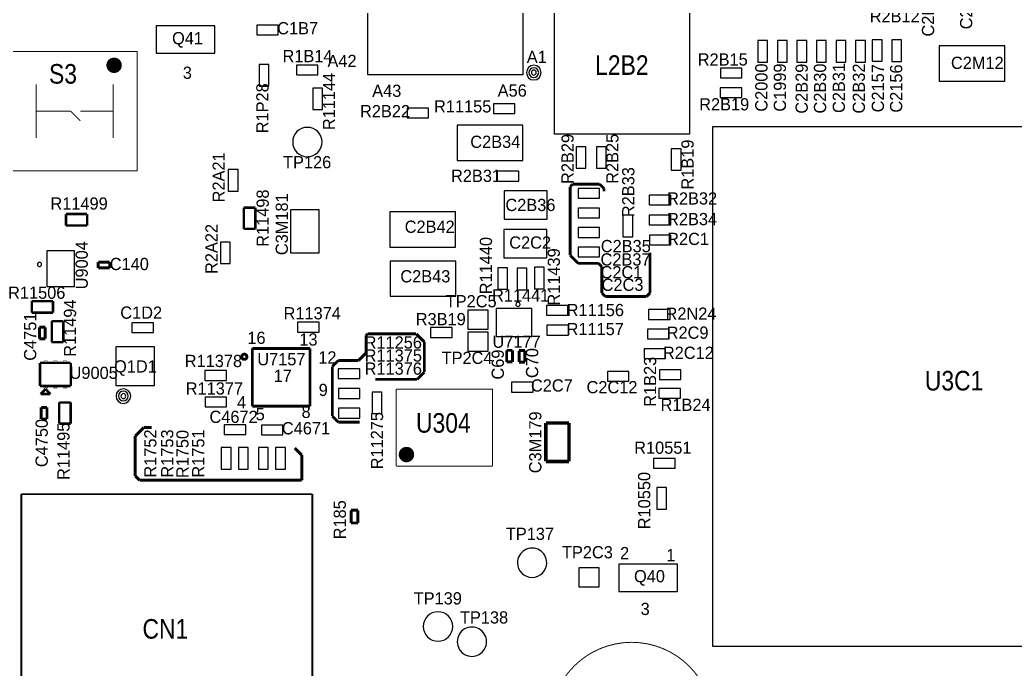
# Model space of a CAD drawing. Extents: x -47 to 97, y -39 to 102.
# Drawn here: x 1.2 to 52.9, y 25 to 58.7 of the extents above; entities that cross this region are included whole.
import ezdxf
from ezdxf.enums import TextEntityAlignment as Align

# ---------------------------------------------------------------- set-up
doc = ezdxf.new("R2010")
doc.units = 0
doc.layers.add('PG_ASSEMBLY_TOP', color=111, linetype='CONTINUOUS')
doc.layers.add('RD_ASSEMBLY_TOP', color=142, linetype='CONTINUOUS')

msp = doc.modelspace()

# ---------------------------------------------------------------- linework, layer by layer
at = {"layer": 'PG_ASSEMBLY_TOP'}
for points in [[(19.250101, 55.836693), (19.250101, 63.886512)], [(27.299793, 63.886512), (27.299793, 55.836693)], [(28.939211, 52.749602), (28.939211, 59.760002)], [(35.949611, 59.760002), (35.949611, 52.749602)], [(14.600326, 58.415733), (13.482726, 58.415733)], [(13.482726, 58.415733), (13.482726, 57.907733)], [(14.600326, 57.907733), (14.600326, 58.415733)], [(11.302111, 58.379106), (8.254111, 58.379106)], [(8.254111, 58.379106), (8.254111, 56.956706)], [(11.302111, 56.956706), (11.302111, 58.379106)], [(13.482726, 57.907733), (14.600326, 57.907733)], [(40.011706, 57.614591), (39.503706, 57.614591)], [(39.503706, 57.614591), (39.503706, 56.496991)], [(40.011706, 56.496991), (40.011706, 57.614591)], [(41.027706, 57.614591), (40.519706, 57.614591)], [(40.519706, 57.614591), (40.519706, 56.496991)], [(41.027706, 56.496991), (41.027706, 57.614591)], [(42.043706, 57.614591), (41.535706, 57.614591)], [(41.535706, 57.614591), (41.535706, 56.496991)], [(42.043706, 56.496991), (42.043706, 57.614591)], [(43.059706, 57.614591), (42.551706, 57.614591)], [(42.551706, 57.614591), (42.551706, 56.496991)], [(43.059706, 56.496991), (43.059706, 57.614591)], [(44.075706, 57.614591), (43.567706, 57.614591)], [(43.567706, 57.614591), (43.567706, 56.496991)], [(44.075706, 56.496991), (44.075706, 57.614591)], [(45.091706, 57.614591), (44.583706, 57.614591)], [(44.583706, 57.614591), (44.583706, 56.496991)], [(45.091706, 56.496991), (45.091706, 57.614591)], [(45.95561, 57.657797), (45.44761, 57.657797)], [(45.44761, 57.657797), (45.44761, 56.540197)], [(45.95561, 56.540197), (45.95561, 57.657797)], [(46.97161, 57.64469), (46.46361, 57.64469)], [(46.46361, 57.64469), (46.46361, 56.52709)], [(46.97161, 56.52709), (46.97161, 57.64469)], [(8.254111, 56.956706), (11.302111, 56.956706)], [(52.326438, 57.331356), (48.922838, 57.331356)], [(48.922838, 57.331356), (48.922838, 55.502556)], [(52.326438, 55.502556), (52.326438, 57.331356)], [(14.114882, 56.366562), (13.606882, 56.366562)], [(13.606882, 56.366562), (13.606882, 55.248962)], [(14.114882, 55.248962), (14.114882, 56.366562)], [(15.545613, 56.342788), (15.545613, 55.834788)], [(16.663213, 56.342788), (15.545613, 56.342788)], [(16.663213, 55.834788), (16.663213, 56.342788)], [(39.503706, 56.496991), (40.011706, 56.496991)], [(40.519706, 56.496991), (41.027706, 56.496991)], [(41.535706, 56.496991), (42.043706, 56.496991)], [(42.551706, 56.496991), (43.059706, 56.496991)], [(43.567706, 56.496991), (44.075706, 56.496991)], [(44.583706, 56.496991), (45.091706, 56.496991)], [(45.44761, 56.540197), (45.95561, 56.540197)], [(46.46361, 56.52709), (46.97161, 56.52709)], [(15.545613, 55.834788), (16.663213, 55.834788)], [(27.299793, 55.836693), (19.250101, 55.836693)], [(38.676783, 56.178399), (37.559183, 56.178399)], [(37.559183, 56.178399), (37.559183, 55.670399)], [(38.676783, 55.670399), (38.676783, 56.178399)], [(37.559183, 55.670399), (38.676783, 55.670399)], [(48.922838, 55.502556), (52.326438, 55.502556)], [(13.606882, 55.248962), (14.114882, 55.248962)], [(16.903294, 55.148074), (16.395294, 55.148074)], [(16.395294, 55.148074), (16.395294, 54.030474)], [(16.903294, 54.030474), (16.903294, 55.148074)], [(38.66642, 55.159656), (37.54882, 55.159656)], [(37.54882, 55.159656), (37.54882, 54.651656)], [(38.66642, 54.651656), (38.66642, 55.159656)], [(25.772466, 54.327044), (25.772466, 53.819044)], [(26.890066, 54.327044), (25.772466, 54.327044)], [(26.890066, 53.819044), (26.890066, 54.327044)], [(37.54882, 54.651656), (38.66642, 54.651656)], [(16.395294, 54.030474), (16.903294, 54.030474)], [(22.406051, 54.107893), (21.288451, 54.107893)], [(21.288451, 54.107893), (21.288451, 53.599893)], [(22.406051, 53.599893), (22.406051, 54.107893)], [(25.772466, 53.819044), (26.890066, 53.819044)], [(21.288451, 53.599893), (22.406051, 53.599893)], [(27.293011, 53.214118), (23.889411, 53.214118)], [(23.889411, 53.214118), (23.889411, 51.385318)], [(27.293011, 51.385318), (27.293011, 53.214118)], [(35.949611, 52.749602), (28.939211, 52.749602)], [(37.174094, 26.142391), (37.174094, 53.142388)], [(37.174094, 53.142388), (62.173993, 53.142388)], [(30.580787, 52.099261), (30.072787, 52.099261)], [(30.072787, 52.099261), (30.072787, 50.981661)], [(30.580787, 50.981661), (30.580787, 52.099261)], [(31.632449, 52.099261), (31.124449, 52.099261)], [(31.124449, 52.099261), (31.124449, 50.981661)], [(31.632449, 50.981661), (31.632449, 52.099261)], [(35.518954, 51.998169), (35.010954, 51.998169)], [(35.010954, 51.998169), (35.010954, 50.880569)], [(35.518954, 50.880569), (35.518954, 51.998169)], [(23.889411, 51.385318), (27.293011, 51.385318)], [(12.515393, 50.916535), (12.007393, 50.916535)], [(12.007393, 50.916535), (12.007393, 49.798935)], [(12.515393, 49.798935), (12.515393, 50.916535)], [(27.090522, 50.823266), (25.972922, 50.823266)], [(25.972922, 50.823266), (25.972922, 50.315266)], [(27.090522, 50.315266), (27.090522, 50.823266)], [(30.072787, 50.981661), (30.580787, 50.981661)], [(31.124449, 50.981661), (31.632449, 50.981661)], [(35.010954, 50.880569), (35.518954, 50.880569)], [(25.972922, 50.315266), (27.090522, 50.315266)], [(12.007393, 49.798935), (12.515393, 49.798935)], [(28.567583, 49.806555), (26.332383, 49.806555)], [(26.332383, 49.806555), (26.332383, 48.333355)], [(28.567583, 48.333355), (28.567583, 49.806555)], [(31.288711, 49.930202), (30.171111, 49.930202)], [(30.171111, 49.930202), (30.171111, 49.422202)], [(31.288711, 49.422202), (31.288711, 49.930202)], [(30.171111, 49.422202), (31.288711, 49.422202)], [(33.869071, 49.58781), (33.869071, 49.07981)], [(34.986671, 49.58781), (33.869071, 49.58781)], [(34.986671, 49.07981), (34.986671, 49.58781)], [(15.245588, 48.817073), (15.245588, 46.581873)], [(16.718788, 48.817073), (15.245588, 48.817073)], [(16.718788, 46.581873), (16.718788, 48.817073)], [(23.806201, 48.711409), (20.402601, 48.711409)], [(20.402601, 48.711409), (20.402601, 46.882609)], [(23.806201, 46.882609), (23.806201, 48.711409)], [(31.288711, 48.914202), (30.171111, 48.914202)], [(30.171111, 48.914202), (30.171111, 48.406202)], [(31.288711, 48.406202), (31.288711, 48.914202)], [(33.869071, 49.07981), (34.986671, 49.07981)], [(26.332383, 48.333355), (28.567583, 48.333355)], [(30.171111, 48.406202), (31.288711, 48.406202)], [(33.007808, 48.542143), (32.499808, 48.542143)], [(32.499808, 48.542143), (32.499808, 47.424543)], [(33.007808, 47.424543), (33.007808, 48.542143)], [(33.869173, 48.546207), (33.869173, 48.038207)], [(34.986773, 48.546207), (33.869173, 48.546207)], [(34.986773, 48.038207), (34.986773, 48.546207)], [(28.550311, 47.797618), (26.315111, 47.797618)], [(26.315111, 47.797618), (26.315111, 46.324418)], [(28.550311, 46.324418), (28.550311, 47.797618)], [(31.288711, 47.898202), (30.171111, 47.898202)], [(30.171111, 47.898202), (30.171111, 47.390202)], [(31.288711, 47.390202), (31.288711, 47.898202)], [(33.869173, 48.038207), (34.986773, 48.038207)], [(12.107672, 47.148902), (11.599672, 47.148902)], [(11.599672, 47.148902), (11.599672, 46.031302)], [(12.107672, 46.031302), (12.107672, 47.148902)], [(30.171111, 47.390202), (31.288711, 47.390202)], [(32.499808, 47.424543), (33.007808, 47.424543)], [(33.872627, 47.508058), (33.872627, 47.000058)], [(34.990227, 47.508058), (33.872627, 47.508058)], [(34.990227, 47.000058), (34.990227, 47.508058)], [(4.028821, 46.691931), (2.578837, 46.691931)], [(2.578837, 46.691931), (2.578837, 44.841947)], [(4.028821, 44.841947), (4.028821, 46.691931)], [(15.245588, 46.581873), (16.718788, 46.581873)], [(20.402601, 46.882609), (23.806201, 46.882609)], [(31.288711, 46.882202), (30.171111, 46.882202)], [(30.171111, 46.882202), (30.171111, 46.374202)], [(31.288711, 46.374202), (31.288711, 46.882202)], [(33.872627, 47.000058), (34.990227, 47.000058)], [(11.599672, 46.031302), (12.107672, 46.031302)], [(23.823574, 46.165618), (20.419974, 46.165618)], [(20.419974, 46.165618), (20.419974, 44.336818)], [(23.823574, 44.336818), (23.823574, 46.165618)], [(26.315111, 46.324418), (28.550311, 46.324418)], [(30.171111, 46.374202), (31.288711, 46.374202)], [(26.512215, 45.816114), (26.004215, 45.816114)], [(26.004215, 45.816114), (26.004215, 44.698514)], [(26.512215, 44.698514), (26.512215, 45.816114)], [(27.510537, 45.790612), (27.002537, 45.790612)], [(27.002537, 45.790612), (27.002537, 44.673012)], [(27.510537, 44.673012), (27.510537, 45.790612)], [(28.413761, 45.845476), (27.905761, 45.845476)], [(27.905761, 45.845476), (27.905761, 44.727876)], [(28.413761, 44.727876), (28.413761, 45.845476)], [(2.578837, 44.841947), (4.028821, 44.841947)], [(26.004215, 44.698514), (26.512215, 44.698514)], [(27.002537, 44.673012), (27.510537, 44.673012)], [(27.905761, 44.727876), (28.413761, 44.727876)], [(20.419974, 44.336818), (23.823574, 44.336818)], [(24.459794, 43.628462), (25.475794, 43.628462)], [(24.459794, 42.612462), (24.459794, 43.628462)], [(25.475794, 43.628462), (25.475794, 42.612462)], [(25.911937, 43.693969), (25.911937, 42.243985)], [(27.761921, 43.693969), (25.911937, 43.693969)], [(27.761921, 42.243985), (27.761921, 43.693969)], [(29.645661, 43.857266), (28.528061, 43.857266)], [(28.528061, 43.857266), (28.528061, 43.349266)], [(29.645661, 43.349266), (29.645661, 43.857266)], [(33.826196, 43.64228), (33.826196, 43.13428)], [(34.943796, 43.64228), (33.826196, 43.64228)], [(34.943796, 43.13428), (34.943796, 43.64228)], [(8.123098, 42.961306), (7.005498, 42.961306)], [(7.005498, 42.961306), (7.005498, 42.453306)], [(8.123098, 42.453306), (8.123098, 42.961306)], [(15.606878, 42.985639), (15.606878, 42.477639)], [(16.724478, 42.985639), (15.606878, 42.985639)], [(16.724478, 42.477639), (16.724478, 42.985639)], [(28.528061, 43.349266), (29.645661, 43.349266)], [(33.826196, 43.13428), (34.943796, 43.13428)], [(7.005498, 42.453306), (8.123098, 42.453306)], [(15.606878, 42.477639), (16.724478, 42.477639)], [(22.506305, 42.706392), (22.506305, 42.198392)], [(23.623905, 42.706392), (22.506305, 42.706392)], [(23.623905, 42.198392), (23.623905, 42.706392)], [(25.475794, 42.612462), (24.459794, 42.612462)], [(24.459794, 42.479976), (25.475794, 42.479976)], [(24.459794, 41.463976), (24.459794, 42.479976)], [(25.475794, 42.479976), (25.475794, 41.463976)], [(29.671772, 42.826229), (28.554172, 42.826229)], [(28.554172, 42.826229), (28.554172, 42.318229)], [(29.671772, 42.318229), (29.671772, 42.826229)], [(34.897466, 42.627194), (33.779866, 42.627194)], [(33.779866, 42.627194), (33.779866, 42.119194)], [(34.897466, 42.119194), (34.897466, 42.627194)], [(22.506305, 42.198392), (23.623905, 42.198392)], [(25.911937, 42.243985), (27.761921, 42.243985)], [(28.554172, 42.318229), (29.671772, 42.318229)], [(33.779866, 42.119194), (34.897466, 42.119194)], [(6.1706, 41.700704), (6.1706, 39.700708)], [(8.170596, 41.700704), (6.1706, 41.700704)], [(8.170596, 39.700708), (8.170596, 41.700704)], [(25.475794, 41.463976), (24.459794, 41.463976)], [(34.712656, 41.614039), (33.595056, 41.614039)], [(33.595056, 41.614039), (33.595056, 41.106039)], [(34.712656, 41.106039), (34.712656, 41.614039)], [(33.595056, 41.106039), (34.712656, 41.106039)], [(10.792765, 40.474494), (10.792765, 39.966494)], [(11.910365, 40.474494), (10.792765, 40.474494)], [(11.910365, 39.966494), (11.910365, 40.474494)], [(17.71335, 40.57457), (17.71335, 40.06657)], [(18.83095, 40.57457), (17.71335, 40.57457)], [(18.83095, 40.06657), (18.83095, 40.57457)], [(32.812711, 40.430602), (31.695111, 40.430602)], [(31.695111, 40.430602), (31.695111, 39.922602)], [(32.812711, 39.922602), (32.812711, 40.430602)], [(34.396985, 40.514422), (34.396985, 40.006422)], [(35.514585, 40.514422), (34.396985, 40.514422)], [(35.514585, 40.006422), (35.514585, 40.514422)], [(10.792765, 39.966494), (11.910365, 39.966494)], [(17.71335, 40.06657), (18.83095, 40.06657)], [(27.834311, 39.871802), (26.716711, 39.871802)], [(26.716711, 39.871802), (26.716711, 39.363802)], [(27.834311, 39.363802), (27.834311, 39.871802)], [(31.695111, 39.922602), (32.812711, 39.922602)], [(34.396985, 40.006422), (35.514585, 40.006422)], [(6.1706, 39.700708), (8.170596, 39.700708)], [(17.724628, 39.540485), (17.724628, 39.032485)], [(18.842228, 39.540485), (17.724628, 39.540485)], [(18.842228, 39.032485), (18.842228, 39.540485)], [(19.988581, 39.361974), (19.480581, 39.361974)], [(19.480581, 39.361974), (19.480581, 38.244374)], [(19.988581, 38.244374), (19.988581, 39.361974)], [(26.716711, 39.363802), (27.834311, 39.363802)], [(34.36874, 39.551762), (34.36874, 39.043762)], [(35.48634, 39.551762), (34.36874, 39.551762)], [(35.48634, 39.043762), (35.48634, 39.551762)], [(10.799572, 39.094664), (10.799572, 38.586664)], [(11.917172, 39.094664), (10.799572, 39.094664)], [(11.917172, 38.586664), (11.917172, 39.094664)], [(17.724628, 39.032485), (18.842228, 39.032485)], [(34.36874, 39.043762), (35.48634, 39.043762)], [(10.799572, 38.586664), (11.917172, 38.586664)], [(17.724628, 38.520421), (17.724628, 38.012421)], [(18.842228, 38.520421), (17.724628, 38.520421)], [(18.842228, 38.012421), (18.842228, 38.520421)], [(19.480581, 38.244374), (19.988581, 38.244374)], [(17.724628, 38.012421), (18.842228, 38.012421)], [(11.794744, 37.658243), (11.794744, 37.150243)], [(12.912344, 37.658243), (11.794744, 37.658243)], [(12.912344, 37.150243), (12.912344, 37.658243)], [(13.725042, 37.645238), (13.725042, 37.137238)], [(14.842642, 37.645238), (13.725042, 37.645238)], [(14.842642, 37.137238), (14.842642, 37.645238)], [(11.794744, 37.150243), (12.912344, 37.150243)], [(13.725042, 37.137238), (14.842642, 37.137238)], [(12.150344, 36.474806), (11.642344, 36.474806)], [(11.642344, 36.474806), (11.642344, 35.357206)], [(12.150344, 35.357206), (12.150344, 36.474806)], [(13.039344, 36.474806), (12.531344, 36.474806)], [(12.531344, 36.474806), (12.531344, 35.357206)], [(13.039344, 35.357206), (13.039344, 36.474806)], [(14.080642, 36.474806), (13.572642, 36.474806)], [(13.572642, 36.474806), (13.572642, 35.357206)], [(14.080642, 35.357206), (14.080642, 36.474806)], [(14.969642, 36.474806), (14.461642, 36.474806)], [(14.461642, 36.474806), (14.461642, 35.357206)], [(14.969642, 35.357206), (14.969642, 36.474806)], [(35.208058, 35.919461), (34.090458, 35.919461)], [(34.090458, 35.919461), (34.090458, 35.411461)], [(35.208058, 35.411461), (35.208058, 35.919461)], [(11.642344, 35.357206), (12.150344, 35.357206)], [(12.531344, 35.357206), (13.039344, 35.357206)], [(13.572642, 35.357206), (14.080642, 35.357206)], [(14.461642, 35.357206), (14.969642, 35.357206)], [(34.090458, 35.411461), (35.208058, 35.411461)], [(34.768942, 34.401963), (34.260942, 34.401963)], [(34.260942, 34.401963), (34.260942, 33.284363)], [(34.768942, 33.284363), (34.768942, 34.401963)], [(34.260942, 33.284363), (34.768942, 33.284363)], [(30.233391, 30.250994), (31.249391, 30.250994)], [(30.233391, 29.234994), (30.233391, 30.250994)], [(31.249391, 30.250994), (31.249391, 29.234994)], [(35.330486, 30.419446), (32.282486, 30.419446)], [(32.282486, 30.419446), (32.282486, 28.997046)], [(35.330486, 28.997046), (35.330486, 30.419446)], [(31.249391, 29.234994), (30.233391, 29.234994)], [(32.282486, 28.997046), (35.330486, 28.997046)], [(62.173993, 26.142391), (37.174094, 26.142391)]]:
    msp.add_lwpolyline(points, dxfattribs=at)
for points, const_width in [([(0.77691, 57.047308), (7.276897, 57.047308)], 0.050013), ([(7.276897, 57.047308), (7.276897, 50.847295)], 0.050013), ([(2.026895, 52.547291), (2.026895, 55.347311)], 0.050013), ([(6.026912, 52.547291), (6.026912, 55.347311)], 0.050013), ([(2.026895, 53.947289), (3.746602, 53.947289)], 0.050013), ([(3.746602, 53.947289), (3.426892, 53.947289)], 0.050013), ([(3.746602, 53.947289), (3.826891, 53.947289)], 0.050013), ([(3.826891, 53.947289), (4.32689, 53.44729)], 0.050013), ([(6.026912, 53.947289), (4.32689, 53.947289)], 0.050013), ([(7.276897, 50.847295), (0.77691, 50.847295)], 0.050013), ([(29.891431, 50.158498), (29.764126, 50.031193)], 0.1524), ([(31.290971, 50.158498), (29.891431, 50.158498)], 0.1524), ([(31.517133, 49.932336), (31.290971, 50.158498)], 0.1524), ([(29.764126, 50.031193), (29.764126, 46.454568)], 0.1524), ([(31.517133, 49.776786), (31.517133, 49.932336)], 0.1524), ([(3.579012, 48.007168), (3.579012, 48.607116)], 0.127), ([(3.579012, 48.607116), (4.678832, 48.607116)], 0.127), ([(4.678832, 48.607116), (4.678832, 48.007168)], 0.127), ([(12.811912, 48.933862), (13.41186, 48.933862)], 0.127), ([(12.811912, 47.834042), (12.811912, 48.933862)], 0.127), ([(13.41186, 48.933862), (13.41186, 47.834042)], 0.127), ([(4.678832, 48.007168), (3.579012, 48.007168)], 0.127), ([(13.41186, 47.834042), (12.811912, 47.834042)], 0.127), ([(29.764126, 46.454568), (30.174184, 46.04451)], 0.1524), ([(33.906358, 44.503645), (33.906358, 46.595894)], 0.1524), ([(5.854979, 46.107248), (5.254981, 46.107248)], 0.150012), ([(5.254981, 46.107248), (5.254981, 45.807224)], 0.150012), ([(5.854979, 45.807224), (5.854979, 46.107248)], 0.150012), ([(30.174184, 46.04451), (31.234482, 46.04451)], 0.1524), ([(31.234482, 46.04451), (31.404052, 45.87494)], 0.1524), ([(5.254981, 45.807224), (5.854979, 45.807224)], 0.150012), ([(31.404052, 45.87494), (31.404052, 44.503543)], 0.1524), ([(31.404052, 44.503543), (31.587745, 44.31985)], 0.1524), ([(33.722564, 44.31985), (33.906358, 44.503645)], 0.1524), ([(1.803044, 43.483733), (1.803044, 44.083681)], 0.127), ([(1.803044, 44.083681), (2.902864, 44.083681)], 0.127), ([(2.902864, 44.083681), (2.902864, 43.483733)], 0.127), ([(31.587745, 44.31985), (33.722564, 44.31985)], 0.1524), ([(2.902864, 43.483733), (1.803044, 43.483733)], 0.127), ([(2.842412, 41.947846), (2.842412, 43.047666)], 0.127), ([(2.842412, 43.047666), (3.44236, 43.047666)], 0.127), ([(3.44236, 43.047666), (3.44236, 41.947846)], 0.127), ([(2.502865, 42.728972), (2.20284, 42.728972)], 0.150012), ([(2.20284, 42.728972), (2.20284, 42.128973)], 0.150012), ([(2.502865, 42.128973), (2.502865, 42.728972)], 0.150012), ([(19.161252, 42.298214), (19.246088, 42.38305)], 0.1524), ([(19.246088, 42.38305), (21.762517, 42.38305)], 0.1524), ([(21.762517, 42.38305), (22.186595, 41.958971)], 0.1524), ([(2.20284, 42.128973), (2.502865, 42.128973)], 0.150012), ([(3.44236, 41.947846), (2.842412, 41.947846)], 0.127), ([(19.161252, 41.393466), (19.161252, 42.298214)], 0.1524), ([(22.186595, 41.958971), (22.186595, 40.39677)], 0.1524), ([(16.252647, 41.62618), (13.252653, 41.62618)], 0.150012), ([(13.252653, 41.62618), (13.252653, 38.626186)], 0.150012), ([(16.252647, 38.626186), (16.252647, 41.62618)], 0.150012), ([(18.765418, 40.997632), (19.161252, 41.393466)], 0.1524), ([(26.462279, 41.527959), (26.462279, 40.92796)], 0.150012), ([(26.762304, 41.527959), (26.462279, 41.527959)], 0.150012), ([(26.762304, 40.92796), (26.762304, 41.527959)], 0.150012), ([(27.405838, 41.518002), (27.105813, 41.518002)], 0.150012), ([(27.105813, 41.518002), (27.105813, 40.918003)], 0.150012), ([(27.405838, 40.918003), (27.405838, 41.518002)], 0.150012), ([(2.227275, 40.87368), (3.827475, 40.87368)], 0.127), ([(2.227275, 39.6748), (2.227275, 40.87368)], 0.127), ([(2.636215, 40.97528), (2.438095, 40.97528)], 0.02032), ([(2.438095, 40.97528), (2.438095, 40.87368)], 0.02032), ([(2.636215, 40.87368), (2.636215, 40.97528)], 0.02032), ([(3.126435, 40.98544), (2.928315, 40.98544)], 0.02032), ([(2.928315, 40.98544), (2.928315, 40.88384)], 0.02032), ([(3.126435, 40.88384), (3.126435, 40.98544)], 0.02032), ([(3.626815, 40.98544), (3.426155, 40.98544)], 0.02032), ([(3.426155, 40.98544), (3.426155, 40.88384)], 0.02032), ([(3.626815, 40.98544), (3.426155, 40.98544)], 0.02032), ([(3.426155, 40.98544), (3.426155, 40.88384)], 0.02032), ([(3.626815, 40.88384), (3.626815, 40.98544)], 0.02032), ([(3.626815, 40.88384), (3.626815, 40.98544)], 0.02032), ([(3.827475, 40.87368), (3.827475, 39.6748)], 0.127), ([(17.408246, 40.686634), (17.719243, 40.997632)], 0.1524), ([(17.719243, 40.997632), (18.765418, 40.997632)], 0.1524), ([(26.462279, 40.92796), (26.762304, 40.92796)], 0.150012), ([(27.105813, 40.918003), (27.405838, 40.918003)], 0.150012), ([(17.408246, 38.113614), (17.408246, 40.686634)], 0.1524), ([(22.186595, 40.39677), (21.811996, 40.02217)], 0.1524), ([(21.811996, 40.02217), (19.649034, 40.02217)], 0.1524), ([(3.827475, 39.6748), (2.227275, 39.6748)], 0.127), ([(2.519375, 39.51224), (2.265375, 39.25824)], 0.127), ([(2.265375, 39.25824), (2.773375, 39.25824)], 0.127), ([(2.427935, 39.6748), (2.427935, 39.5732)], 0.02032), ([(2.427935, 39.5732), (2.628595, 39.5732)], 0.02032), ([(2.773375, 39.25824), (2.519375, 39.51224)], 0.127), ([(2.628595, 39.5732), (2.628595, 39.6748)], 0.02032), ([(2.928315, 39.6748), (2.928315, 39.5732)], 0.02032), ([(2.928315, 39.5732), (3.126435, 39.5732)], 0.02032), ([(3.126435, 39.5732), (3.126435, 39.6748)], 0.02032), ([(3.436315, 39.6748), (3.436315, 39.5732)], 0.02032), ([(3.436315, 39.5732), (3.636975, 39.5732)], 0.02032), ([(3.636975, 39.5732), (3.636975, 39.6748)], 0.02032), ([(25.731495, 39.515999), (20.731505, 39.515999)], 0.050013), ([(20.731505, 39.515999), (20.731505, 35.516109)], 0.050013), ([(25.731495, 35.516109), (25.731495, 39.515999)], 0.050013), ([(3.225038, 38.821004), (3.824986, 38.821004)], 0.127), ([(3.225038, 37.721184), (3.225038, 38.821004)], 0.127), ([(3.824986, 38.821004), (3.824986, 37.721184)], 0.127), ([(2.292147, 38.560629), (2.292147, 37.96063)], 0.150012), ([(2.592172, 38.560629), (2.292147, 38.560629)], 0.150012), ([(2.592172, 37.96063), (2.592172, 38.560629)], 0.150012), ([(13.252653, 38.626186), (16.252647, 38.626186)], 0.150012), ([(2.292147, 37.96063), (2.592172, 37.96063)], 0.150012), ([(3.824986, 37.721184), (3.225038, 37.721184)], 0.127), ([(17.719243, 37.802617), (17.408246, 38.113614)], 0.1524), ([(18.821908, 37.802617), (17.719243, 37.802617)], 0.1524), ([(28.49941, 37.758599), (28.49941, 35.757002)], 0.180289), ([(29.698188, 37.758599), (28.49941, 37.758599)], 0.180289), ([(29.698188, 35.757002), (29.698188, 37.758599)], 0.180289), ([(7.625182, 37.526976), (7.172858, 37.074653)], 0.1524), ([(8.021117, 37.526976), (7.625182, 37.526976)], 0.1524), ([(7.172858, 37.074653), (7.172858, 35.010649)], 0.1524), ([(15.82481, 36.085069), (15.457322, 36.452556)], 0.1524), ([(15.82481, 34.784386), (15.82481, 36.085069)], 0.1524), ([(28.49941, 35.757002), (29.698188, 35.757002)], 0.180289), ([(20.731505, 35.516109), (25.731495, 35.516109)], 0.050013), ([(7.172858, 35.010649), (7.399122, 34.784386)], 0.1524), ([(7.399122, 34.784386), (15.82481, 34.784386)], 0.1524), ([(1.260704, 20.089393), (1.260704, 34.059393)], 0.1016), ([(1.260704, 34.059393), (16.373704, 34.059393)], 0.1016), ([(16.373704, 34.059393), (16.373704, 33.932393)], 0.1016), ([(16.373704, 33.932393), (16.373704, 20.089393)], 0.1016), ([(18.736589, 33.222997), (18.380989, 33.222997)], 0.1524), ([(18.380989, 33.222997), (18.380989, 32.562597)], 0.1524), ([(18.736589, 32.562597), (18.736589, 33.222997)], 0.1524), ([(18.380989, 32.562597), (18.736589, 32.562597)], 0.1524)]:
    msp.add_lwpolyline(points, dxfattribs=dict(at, const_width=const_width))
for points, const_width in [([(6.277788, 56.327853, 0.999989), (5.877585, 56.327878, 1.000011), (6.277788, 56.327853)], 0.399999), ([(12.97305, 41.193364, 1.00003), (12.704064, 41.193339, 0.99997), (12.97305, 41.193364)], 0.150012), ([(21.459292, 36.115092, 1.000003), (21.059064, 36.115015, 0.999997), (21.459292, 36.115092)], 0.399999), ([(37.175008, 22.142399, 1), (28.724987, 22.142501, 1), (37.175008, 22.142399)], 0.050013)]:
    msp.add_lwpolyline(points, format="xyb", dxfattribs=dict(at, const_width=const_width))
for points in [[(28.253411, 55.949977, 1), (27.491309, 55.949977, 1), (28.253411, 55.949977)], [(28.126411, 55.949977, 1), (27.618309, 55.949977, 1), (28.126411, 55.949977)], [(27.999411, 55.949977, 1), (27.745309, 55.949977, 1), (27.999411, 55.949977)], [(16.874211, 52.343177, 1), (15.350109, 52.343177, 1), (16.874211, 52.343177)], [(6.941998, 39.151306, 1), (6.179947, 39.151306, 1), (6.941998, 39.151306)], [(6.814998, 39.151306, 1), (6.306947, 39.151306, 1), (6.814998, 39.151306)], [(6.687998, 39.151306, 1), (6.433947, 39.151306, 1), (6.687998, 39.151306)], [(28.545612, 30.498288, 1), (27.021561, 30.49839, 1), (28.545612, 30.498288)], [(23.658906, 27.188008, 1), (22.134906, 27.187957, 1), (23.658906, 27.188008)], [(25.419202, 26.399795, 1), (23.895101, 26.399846, 1), (25.419202, 26.399795)]]:
    msp.add_lwpolyline(points, format="xyb", dxfattribs=at)
for points in [[(2.313838, 45.986929, 1), (2.093819, 45.98695, 1)], [(27.156664, 43.91599, 1), (26.93662, 43.915995, 1)]]:
    msp.add_lwpolyline(points, format="xyb", close=True, dxfattribs=at)

# ---------------------------------------------------------------- texts
for s, p in [('A42', (17.912385, 56.235905)), ('A1', (28.024811, 56.445302)), ('3', (9.881718, 55.624679)), ('A43', (20.236688, 54.686403)), ('A56', (26.749858, 54.699611)), ('2', (32.584339, 30.681778)), ('1', (34.985858, 30.577333)), ('3', (33.654594, 27.784146))]:
    msp.add_text(s, height=0.635, dxfattribs=at).set_placement(p, align=Align.CENTER)
for s, p in [('16', (12.997383, 41.860927)), ('13', (15.697606, 41.776091)), ('12', (16.680078, 40.842997)), ('17', (14.361566, 39.88877)), ('9', (16.701313, 39.153592)), ('4', (12.45809, 38.512902)), ('5', (13.428574, 37.895378)), ('8', (15.810687, 38.01557))]:
    msp.add_text(s, height=0.635, dxfattribs=at).set_placement(p)
at = {"layer": 'RD_ASSEMBLY_TOP'}
for s, p in [('C2M24', (48.659059, 59.189112)), ('C2M9', (50.638837, 59.329117)), ('C2000', (40.004594, 55.170222)), ('C1999', (40.965933, 55.170222)), ('C2B29', (42.096944, 55.113733)), ('C2B30', (43.051171, 55.120845)), ('C2B31', (44.026633, 55.14909)), ('C2B32', (45.065696, 55.120845)), ('C2157', (46.05528, 55.135069)), ('C2156', (47.002497, 55.120946)), ('R11144', (17.55455, 54.448354)), ('R1P28', (14.094435, 54.096209)), ('R2B29', (29.941291, 51.463245)), ('R2B25', (32.268439, 51.471576)), ('R1B19', (36.169371, 51.172262)), ('R2A21', (11.825707, 50.508002)), ('R2B33', (33.093457, 49.741328)), ('R11498', (14.1113, 48.390353)), ('R2A22', (11.448974, 46.79127)), ('U9004', (4.710151, 45.945654)), ('R11440', (25.70193, 45.926045)), ('R11439', (29.226027, 45.338695)), ('R11494', (4.105326, 42.679925)), ('C4751', (2.03421, 42.23705)), ('C69', (26.31661, 40.790063)), ('C70', (28.099588, 40.86545)), ('R1B23', (34.224951, 39.895983)), ('R11275', (20.046366, 36.835182)), ('C3M179', (28.265628, 36.750142)), ('C4750', (2.634361, 36.712652)), ('R11495', (3.764458, 36.285729)), ('R1752', (8.275625, 36.169803)), ('R1753', (9.152128, 36.169803)), ('R1750', (9.943795, 36.141558)), ('R1751', (10.763707, 36.169803)), ('R10550', (33.920481, 33.724799)), ('R185', (18.113045, 32.728002))]:
    msp.add_text(s, height=0.635, rotation=90, dxfattribs=at).set_placement(p, align=Align.CENTER)
for s, p in [('R2B12', (46.611032, 58.558709)), ('C1B7', (15.608402, 57.935597)), ('Q41', (9.890963, 57.416725)), ('R1B14', (16.120059, 56.490108)), ('R2B15', (37.682424, 56.313045)), ('R2B22', (20.14535, 53.629484)), ('R11155', (24.177854, 53.877261)), ('R2B19', (37.757811, 53.985795)), ('TP126', (16.100755, 50.978613)), ('R2B31', (24.870664, 50.27229)), ('R2B32', (36.091876, 49.097108)), ('R11499', (4.259885, 48.833761)), ('R2B34', (36.091876, 48.025634)), ('R2C1', (35.88258, 46.995918)), ('C2B35', (32.648042, 46.624037)), ('C2B37', (32.634022, 45.93143)), ('C140', (6.867957, 45.692593)), ('C2C1', (32.421982, 45.266966)), ('C2C3', (32.478472, 44.616726)), ('R11506', (2.060245, 44.204052)), ('R11441', (27.190192, 44.059881)), ('TP2C5', (24.619001, 43.759653)), ('R11156', (31.066638, 43.30286)), ('C1D2', (7.483958, 43.168519)), ('R11374', (16.365626, 43.134483)), ('R3B19', (23.040137, 42.830801)), ('R2N24', (36.033761, 43.115509)), ('R11157', (31.060746, 42.316324)), ('R2C9', (35.856774, 42.128161)), ('R11256', (20.574914, 41.619627)), ('U7177', (26.976019, 41.658769)), ('U7157', (14.764512, 40.751049)), ('R11375', (20.574914, 40.941041)), ('TP2C4', (24.406149, 40.821686)), ('R2C12', (35.895991, 41.084017)), ('Q1D1', (7.184949, 40.376145)), ('R11378', (11.235233, 40.659101)), ('R11376', (20.574914, 40.262454)), ('U9005', (5.018126, 40.042414)), ('R11377', (11.284814, 39.231011)), ('C2C7', (28.80868, 39.387297)), ('C2C12', (31.931864, 39.298296)), ('R1B24', (35.752329, 38.38227)), ('C4672', (12.282018, 37.758726)), ('C4671', (16.042538, 37.164264)), ('R10551', (34.570822, 36.156392)), ('TP137', (27.669744, 31.681826)), ('TP2C3', (30.655057, 30.726075)), ('Q40', (33.878317, 29.481983)), ('TP139', (22.884282, 28.331465)), ('TP138', (25.28763, 27.341881))]:
    msp.add_text(s, height=0.635, dxfattribs=at).set_placement(p, align=Align.CENTER)
at = {"layer": 'RD_ASSEMBLY_TOP', "width": 0.875}
for s, p in [('L2B2', (32.444411, 55.83141)), ('S3', (3.42453, 55.375658)), ('U3C1', (49.695405, 39.443838)), ('U304', (23.174147, 37.251945))]:
    msp.add_text(s, height=1.016, dxfattribs=at).set_placement(p, align=Align.CENTER)
at = {"layer": 'RD_ASSEMBLY_TOP'}
for s, p in [('C2M12', (49.532946, 56.138877)), ('C2B34', (24.573687, 52.039418)), ('C2B36', (26.397407, 48.759567)), ('C2B42', (21.166633, 47.628658)), ('C2C2', (26.595324, 46.808644)), ('C2B43', (20.940471, 45.055638))]:
    msp.add_text(s, height=0.635, dxfattribs=at).set_placement(p)
msp.add_text('C3M181', height=0.635, rotation=90, dxfattribs=at).set_placement((15.100478, 46.470113))
at = {"layer": 'RD_ASSEMBLY_TOP', "width": 0.875}
msp.add_text('CN1', height=1.016, dxfattribs=at).set_placement((7.550607, 26.557326))

doc.saveas('drawing.dxf')
